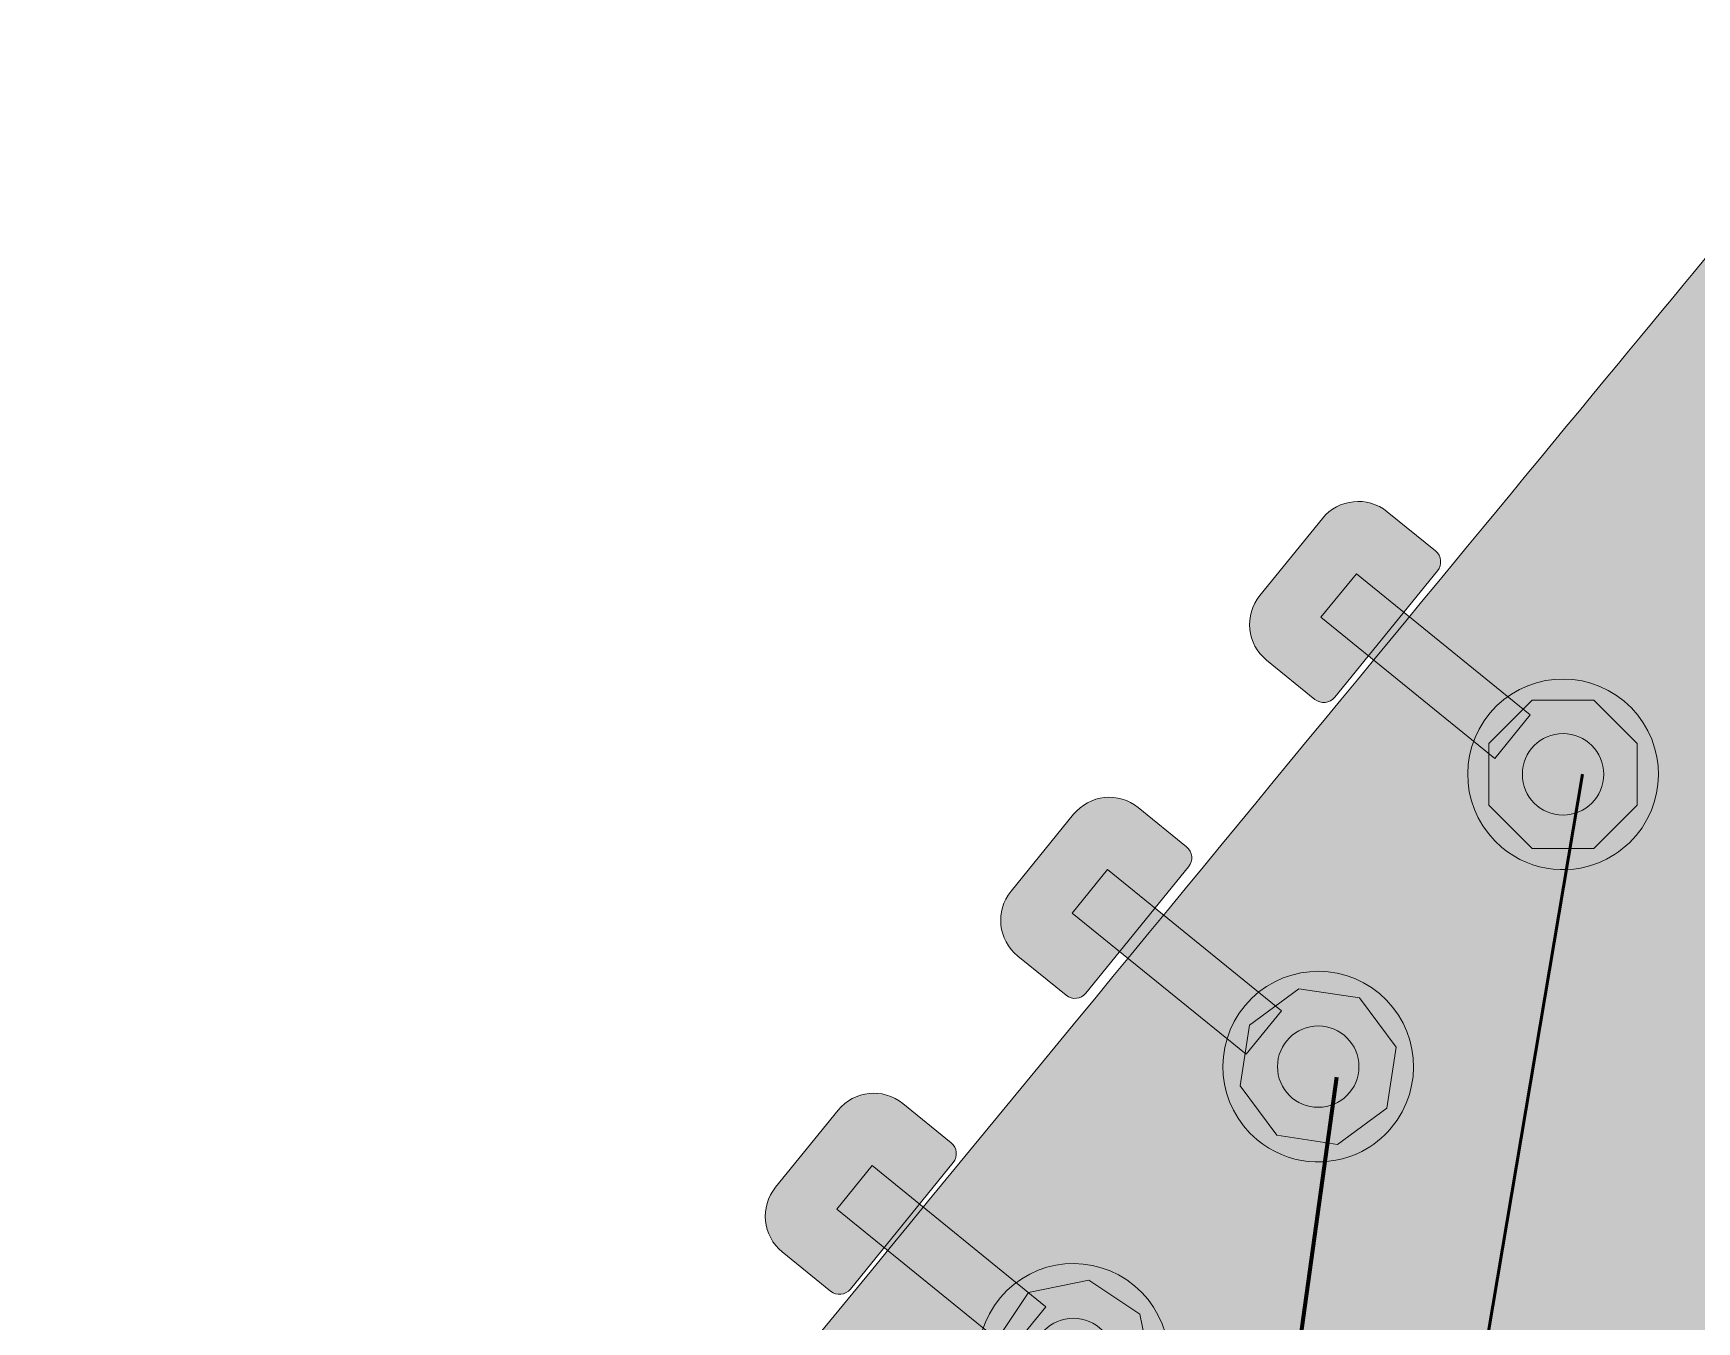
# Model space of a CAD drawing. Header units: millimetres. Extents: x -1358 to 1584, y -714 to 655.
# Drawn here: x 175.6 to 262.9, y 168.2 to 235.8 of the extents above; entities that cross this region are included whole.
import ezdxf

# ---------------------------------------------------------------- set-up
doc = ezdxf.new("R2010")
doc.units = ezdxf.units.MM
doc.header["$MEASUREMENT"] = 0
doc.layers.add('finished guitar', color=7, linetype='Continuous')

# ---------------------------------------------------------------- blocks, each defined once
blk = doc.blocks.new('block 270')
at = {"layer": 'finished guitar', "true_color": 0xffffff}
h = blk.add_hatch(color=7, dxfattribs=at)
h.dxf.hatch_style = 2
edge = h.paths.add_edge_path()
edge.add_spline(control_points=[(214.917, 171.9), (214.917, 171.9), (217.451, 169.843), (217.451, 169.843), (217.769, 169.585), (218.236, 169.633), (218.493, 169.951), (218.493, 169.951), (223.881, 176.586), (223.881, 176.586), (224.139, 176.904), (224.09, 177.37), (223.773, 177.628), (223.773, 177.628), (221.238, 179.686), (221.238, 179.686), (220.204, 180.526), (218.684, 180.368), (217.844, 179.334), (217.844, 179.334), (214.565, 175.295), (214.565, 175.295), (213.725, 174.26), (213.882, 172.74), (214.917, 171.9)], knot_values=[0, 0, 0, 0, 1, 1, 1, 2, 2, 2, 3, 3, 3, 4, 4, 4, 5, 5, 5, 6, 6, 6, 7, 7, 7, 8, 8, 8, 8], degree=3, periodic=1)
h = blk.add_hatch(color=7, dxfattribs=at)
h.dxf.hatch_style = 2
h.paths.add_polyline_path([(217.769, 174.149), (226.89, 166.743), (228.744, 169.027), (219.623, 176.433)])
at = {"layer": 'finished guitar', "lineweight": 0}
blk.add_lwpolyline([(217.769, 174.149), (226.89, 166.743), (228.744, 169.027), (219.623, 176.433), (217.769, 174.149)], dxfattribs=at)
blk.add_open_spline([(214.917, 171.9), (214.917, 171.9), (217.451, 169.843), (217.451, 169.843), (217.769, 169.585), (218.236, 169.633), (218.493, 169.951), (218.493, 169.951), (223.881, 176.586), (223.881, 176.586), (224.139, 176.904), (224.09, 177.37), (223.773, 177.628), (223.773, 177.628), (221.238, 179.686), (221.238, 179.686), (220.204, 180.526), (218.684, 180.368), (217.844, 179.334), (217.844, 179.334), (214.565, 175.295), (214.565, 175.295), (213.725, 174.26), (213.882, 172.74), (214.917, 171.9)], degree=3, knots=[0, 0, 0, 0, 1, 1, 1, 2, 2, 2, 3, 3, 3, 4, 4, 4, 5, 5, 5, 6, 6, 6, 7, 7, 7, 8, 8, 8, 8], dxfattribs=at)
blk = doc.blocks.new('block 271')
at = {"layer": 'finished guitar', "true_color": 0xffffff}
h = blk.add_hatch(color=7, dxfattribs=at)
h.dxf.hatch_style = 2
edge = h.paths.add_edge_path()
edge.add_spline(control_points=[(227.264, 187.423), (227.264, 187.423), (229.798, 185.365), (229.798, 185.365), (230.116, 185.107), (230.583, 185.155), (230.841, 185.473), (230.841, 185.473), (236.228, 192.108), (236.228, 192.108), (236.486, 192.426), (236.438, 192.893), (236.12, 193.15), (236.12, 193.15), (233.586, 195.208), (233.586, 195.208), (232.551, 196.048), (231.031, 195.89), (230.191, 194.856), (230.191, 194.856), (226.912, 190.817), (226.912, 190.817), (226.072, 189.782), (226.23, 188.263), (227.264, 187.423)], knot_values=[0, 0, 0, 0, 1, 1, 1, 2, 2, 2, 3, 3, 3, 4, 4, 4, 5, 5, 5, 6, 6, 6, 7, 7, 7, 8, 8, 8, 8], degree=3, periodic=1)
h = blk.add_hatch(color=7, dxfattribs=at)
h.dxf.hatch_style = 2
h.paths.add_polyline_path([(230.116, 189.672), (239.237, 182.266), (241.091, 184.549), (231.97, 191.955)])
at = {"layer": 'finished guitar', "lineweight": 0}
blk.add_lwpolyline([(230.116, 189.672), (239.237, 182.266), (241.091, 184.549), (231.97, 191.955), (230.116, 189.672)], dxfattribs=at)
blk.add_open_spline([(227.264, 187.423), (227.264, 187.423), (229.798, 185.365), (229.798, 185.365), (230.116, 185.107), (230.583, 185.155), (230.841, 185.473), (230.841, 185.473), (236.228, 192.108), (236.228, 192.108), (236.486, 192.426), (236.438, 192.893), (236.12, 193.15), (236.12, 193.15), (233.586, 195.208), (233.586, 195.208), (232.551, 196.048), (231.031, 195.89), (230.191, 194.856), (230.191, 194.856), (226.912, 190.817), (226.912, 190.817), (226.072, 189.782), (226.23, 188.263), (227.264, 187.423)], degree=3, knots=[0, 0, 0, 0, 1, 1, 1, 2, 2, 2, 3, 3, 3, 4, 4, 4, 5, 5, 5, 6, 6, 6, 7, 7, 7, 8, 8, 8, 8], dxfattribs=at)
blk = doc.blocks.new('block 272')
at = {"layer": 'finished guitar', "true_color": 0xffffff}
h = blk.add_hatch(color=7, dxfattribs=at)
h.dxf.hatch_style = 2
edge = h.paths.add_edge_path()
edge.add_spline(control_points=[(240.317, 202.945), (240.317, 202.945), (242.851, 200.887), (242.851, 200.887), (243.169, 200.629), (243.636, 200.678), (243.893, 200.995), (243.893, 200.995), (249.281, 207.63), (249.281, 207.63), (249.539, 207.948), (249.49, 208.415), (249.173, 208.673), (249.173, 208.673), (246.638, 210.73), (246.638, 210.73), (245.604, 211.57), (244.084, 211.413), (243.244, 210.378), (243.244, 210.378), (239.965, 206.339), (239.965, 206.339), (239.125, 205.305), (239.282, 203.785), (240.317, 202.945)], knot_values=[0, 0, 0, 0, 1, 1, 1, 2, 2, 2, 3, 3, 3, 4, 4, 4, 5, 5, 5, 6, 6, 6, 7, 7, 7, 8, 8, 8, 8], degree=3, periodic=1)
h = blk.add_hatch(color=7, dxfattribs=at)
h.dxf.hatch_style = 2
h.paths.add_polyline_path([(243.169, 205.194), (252.29, 197.788), (254.144, 200.072), (245.023, 207.478)])
at = {"layer": 'finished guitar', "lineweight": 0}
blk.add_lwpolyline([(243.169, 205.194), (252.29, 197.788), (254.144, 200.072), (245.023, 207.478), (243.169, 205.194)], dxfattribs=at)
blk.add_open_spline([(240.317, 202.945), (240.317, 202.945), (242.851, 200.887), (242.851, 200.887), (243.169, 200.629), (243.636, 200.678), (243.893, 200.995), (243.893, 200.995), (249.281, 207.63), (249.281, 207.63), (249.539, 207.948), (249.49, 208.415), (249.173, 208.673), (249.173, 208.673), (246.638, 210.73), (246.638, 210.73), (245.604, 211.57), (244.084, 211.413), (243.244, 210.378), (243.244, 210.378), (239.965, 206.339), (239.965, 206.339), (239.125, 205.305), (239.282, 203.785), (240.317, 202.945)], degree=3, knots=[0, 0, 0, 0, 1, 1, 1, 2, 2, 2, 3, 3, 3, 4, 4, 4, 5, 5, 5, 6, 6, 6, 7, 7, 7, 8, 8, 8, 8], dxfattribs=at)
blk = doc.blocks.new('block 273')
at = {"layer": 'finished guitar', "true_color": 0x031ca6}
h = blk.add_hatch(color=164, dxfattribs=at)
edge = h.paths.add_edge_path()
edge.add_spline(control_points=[(252.654, 193.121), (252.654, 193.121), (252.654, 193.121), (252.654, 193.121), (250.537, 194.894), (250.258, 198.048), (252.031, 200.165), (252.031, 200.165), (252.031, 200.165), (252.031, 200.165), (253.804, 202.282), (256.957, 202.561), (259.074, 200.788), (259.074, 200.788), (259.074, 200.788), (259.074, 200.788), (261.191, 199.015), (261.47, 195.861), (259.697, 193.744), (259.697, 193.744), (259.697, 193.744), (259.697, 193.744), (259.254, 193.215), (258.725, 192.801), (258.147, 192.504), (256.413, 191.616), (254.242, 191.791), (252.654, 193.121)], knot_values=[0, 0, 0, 0, 1, 1, 1, 2, 2, 2, 3, 3, 3, 4, 4, 4, 5, 5, 5, 6, 6, 6, 7, 7, 7, 8, 8, 8, 9, 9, 9, 9], degree=3, periodic=1)
h = blk.add_hatch(color=164, dxfattribs=at)
edge = h.paths.add_edge_path()
edge.add_spline(control_points=[(239.813, 177.788), (239.813, 177.788), (239.813, 177.788), (239.813, 177.788), (237.696, 179.561), (237.417, 182.714), (239.19, 184.831), (239.19, 184.831), (239.19, 184.831), (239.19, 184.831), (240.963, 186.949), (244.116, 187.227), (246.233, 185.455), (246.233, 185.455), (246.233, 185.455), (246.233, 185.455), (248.351, 183.682), (248.63, 180.528), (246.857, 178.411), (246.857, 178.411), (246.857, 178.411), (246.857, 178.411), (246.413, 177.882), (245.884, 177.467), (245.306, 177.171), (243.572, 176.283), (241.401, 176.458), (239.813, 177.788)], knot_values=[0, 0, 0, 0, 1, 1, 1, 2, 2, 2, 3, 3, 3, 4, 4, 4, 5, 5, 5, 6, 6, 6, 7, 7, 7, 8, 8, 8, 9, 9, 9, 9], degree=3, periodic=1)
h = blk.add_hatch(color=164, dxfattribs=at)
edge = h.paths.add_edge_path()
edge.add_spline(control_points=[(226.972, 162.455), (226.972, 162.455), (226.972, 162.455), (226.972, 162.455), (224.855, 164.227), (224.576, 167.381), (226.349, 169.498), (226.349, 169.498), (226.349, 169.498), (226.349, 169.498), (228.122, 171.615), (231.275, 171.894), (233.393, 170.121), (233.393, 170.121), (233.393, 170.121), (233.393, 170.121), (235.51, 168.348), (235.789, 165.195), (234.016, 163.078), (234.016, 163.078), (234.016, 163.078), (234.016, 163.078), (233.572, 162.548), (233.043, 162.134), (232.465, 161.838), (230.731, 160.949), (228.56, 161.125), (226.972, 162.455)], knot_values=[0, 0, 0, 0, 1, 1, 1, 2, 2, 2, 3, 3, 3, 4, 4, 4, 5, 5, 5, 6, 6, 6, 7, 7, 7, 8, 8, 8, 9, 9, 9, 9], degree=3, periodic=1)
at = {"layer": 'finished guitar', "lineweight": 0}
for points in [[(252.654, 193.121), (252.654, 193.121), (252.654, 193.121), (252.654, 193.121), (250.537, 194.894), (250.258, 198.048), (252.031, 200.165), (252.031, 200.165), (252.031, 200.165), (252.031, 200.165), (253.804, 202.282), (256.957, 202.561), (259.074, 200.788), (259.074, 200.788), (259.074, 200.788), (259.074, 200.788), (261.191, 199.015), (261.47, 195.861), (259.697, 193.744), (259.697, 193.744), (259.697, 193.744), (259.697, 193.744), (259.254, 193.215), (258.725, 192.801), (258.147, 192.504), (256.413, 191.616), (254.242, 191.791), (252.654, 193.121)], [(239.813, 177.788), (239.813, 177.788), (239.813, 177.788), (239.813, 177.788), (237.696, 179.561), (237.417, 182.714), (239.19, 184.831), (239.19, 184.831), (239.19, 184.831), (239.19, 184.831), (240.963, 186.949), (244.116, 187.227), (246.233, 185.455), (246.233, 185.455), (246.233, 185.455), (246.233, 185.455), (248.351, 183.682), (248.63, 180.528), (246.857, 178.411), (246.857, 178.411), (246.857, 178.411), (246.857, 178.411), (246.413, 177.882), (245.884, 177.467), (245.306, 177.171), (243.572, 176.283), (241.401, 176.458), (239.813, 177.788)], [(226.972, 162.455), (226.972, 162.455), (226.972, 162.455), (226.972, 162.455), (224.855, 164.227), (224.576, 167.381), (226.349, 169.498), (226.349, 169.498), (226.349, 169.498), (226.349, 169.498), (228.122, 171.615), (231.275, 171.894), (233.393, 170.121), (233.393, 170.121), (233.393, 170.121), (233.393, 170.121), (235.51, 168.348), (235.789, 165.195), (234.016, 163.078), (234.016, 163.078), (234.016, 163.078), (234.016, 163.078), (233.572, 162.548), (233.043, 162.134), (232.465, 161.838), (230.731, 160.949), (228.56, 161.125), (226.972, 162.455)]]:
    blk.add_open_spline(points, degree=3, knots=[0, 0, 0, 0, 1, 1, 1, 2, 2, 2, 3, 3, 3, 4, 4, 4, 5, 5, 5, 6, 6, 6, 7, 7, 7, 8, 8, 8, 9, 9, 9, 9], dxfattribs=at)
blk = doc.blocks.new('block 274')
at = {"layer": 'finished guitar', "true_color": 0x06182d}
for points in [[(254.253, 193.065), (251.975, 195.343), (251.975, 198.566), (254.253, 200.844), (257.475, 200.844), (259.754, 198.566), (259.754, 195.343), (257.475, 193.065)], [(238.937, 180.609), (239.418, 183.795), (242.011, 185.708), (245.197, 185.226), (247.11, 182.633), (246.629, 179.447), (244.035, 177.535), (240.849, 178.016)], [(229.379, 162.155), (226.692, 163.934), (226.05, 167.091), (227.828, 169.778), (230.986, 170.42), (233.672, 168.642), (234.315, 165.485), (232.537, 162.798)]]:
    blk.add_hatch(color=168, dxfattribs=at).paths.add_polyline_path(points)
at = {"layer": 'finished guitar', "lineweight": 0}
for points in [[(254.253, 193.065), (251.975, 195.343), (251.975, 198.566), (254.253, 200.844), (257.475, 200.844), (259.754, 198.566), (259.754, 195.343), (257.475, 193.065), (254.253, 193.065)], [(238.937, 180.609), (239.418, 183.795), (242.011, 185.708), (245.197, 185.226), (247.11, 182.633), (246.629, 179.447), (244.035, 177.535), (240.849, 178.016), (238.937, 180.609)], [(229.379, 162.155), (226.692, 163.934), (226.05, 167.091), (227.828, 169.778), (230.986, 170.42), (233.672, 168.642), (234.315, 165.485), (232.537, 162.798), (229.379, 162.155)]]:
    blk.add_lwpolyline(points, dxfattribs=at)
blk = doc.blocks.new('block 266')
at = {"layer": 'finished guitar'}
for name in ['block 272', 'block 273', 'block 274', 'block 271', 'block 270']:
    blk.add_blockref(name, (0, 0), dxfattribs=at)
blk = doc.blocks.new('block 248')
at = {"layer": 'finished guitar', "true_color": 0xffffff}
h = blk.add_hatch(color=7, dxfattribs=at)
edge = h.paths.add_edge_path()
edge.add_spline(control_points=[(198.225, 85.377), (189.653, 95.911), (182.987, 102.497), (177.218, 111.226), (175.633, 113.624), (175.736, 116.759), (177.502, 119.027), (194.386, 140.718), (268.576, 230.374), (268.576, 230.374), (278.092, 235.831), (290.345, 235.831), (299.906, 230.374), (316.109, 219.937), (306.145, 211.254), (303.048, 205.359), (299.906, 199.503), (242.004, 103.266), (240.388, 97.013), (240.344, 90.281), (240.126, 77.044), (240.126, 77.044), (240.126, 77.044), (198.126, 77.044), (198.126, 77.044)], knot_values=[0, 0, 0, 0, 0.352778, 0.352778, 0.352778, 0.705556, 0.705556, 0.705556, 1.058333, 1.058333, 1.058333, 1.411111, 1.411111, 1.411111, 1.763889, 1.763889, 1.763889, 2.116667, 2.116667, 2.116667, 2.469444, 2.469444, 2.469444, 2.822222, 2.822222, 2.822222, 2.822222], degree=3, periodic=0)
edge.add_line((198.126, 77.044), (198.225, 85.377))
at = {"layer": 'finished guitar', "lineweight": 0}
blk.add_open_spline([(198.225, 85.377), (189.653, 95.911), (182.987, 102.497), (177.218, 111.226), (175.633, 113.624), (175.736, 116.759), (177.502, 119.027), (194.386, 140.718), (268.576, 230.374), (268.576, 230.374), (278.092, 235.831), (290.345, 235.831), (299.906, 230.374), (316.109, 219.937), (306.145, 211.254), (303.048, 205.359), (299.906, 199.503), (242.004, 103.266), (240.388, 97.013), (240.344, 90.281), (240.126, 77.044), (240.126, 77.044), (240.126, 77.044), (198.126, 77.044), (198.126, 77.044)], degree=3, knots=[0, 0, 0, 0, 1, 1, 1, 2, 2, 2, 3, 3, 3, 4, 4, 4, 5, 5, 5, 6, 6, 6, 7, 7, 7, 8, 8, 8, 8], dxfattribs=at)
at = {"layer": 'finished guitar'}
blk.add_blockref('block 266', (0, 0), dxfattribs=at)
blk = doc.blocks.new('block 320')
at = {"layer": 'finished guitar', "color": 250, "lineweight": 53, "true_color": 0x333333}
blk.add_lwpolyline([(245.847, -582.532), (236.626, 77.044), (256.892, 196.955)], dxfattribs=at)
at = {"layer": 'finished guitar', "color": 250, "lineweight": 70, "true_color": 0x333333}
blk.add_lwpolyline([(235.092, -583.529), (229.626, 77.044), (243.995, 181.07)], dxfattribs=at)
blk = doc.blocks.new('block 321')
at = {"layer": 'finished guitar', "true_color": 0xffffff}
h = blk.add_hatch(color=7, dxfattribs=at)
edge = h.paths.add_edge_path()
edge.add_spline(control_points=[(257.999, 196.955), (257.999, 195.775), (257.043, 194.82), (255.864, 194.82), (254.685, 194.82), (253.729, 195.775), (253.729, 196.955), (253.729, 198.134), (254.685, 199.089), (255.864, 199.089), (257.043, 199.089), (257.999, 198.134), (257.999, 196.955)], knot_values=[0, 0, 0, 0, 1, 1, 1, 2, 2, 2, 3, 3, 3, 4, 4, 4, 4], degree=3, periodic=1)
h = blk.add_hatch(color=7, dxfattribs=at)
edge = h.paths.add_edge_path()
edge.add_spline(control_points=[(245.158, 181.621), (245.158, 180.442), (244.202, 179.486), (243.023, 179.486), (241.844, 179.486), (240.888, 180.442), (240.888, 181.621), (240.888, 182.8), (241.844, 183.756), (243.023, 183.756), (244.202, 183.756), (245.158, 182.8), (245.158, 181.621)], knot_values=[0, 0, 0, 0, 1, 1, 1, 2, 2, 2, 3, 3, 3, 4, 4, 4, 4], degree=3, periodic=1)
h = blk.add_hatch(color=7, dxfattribs=at)
edge = h.paths.add_edge_path()
edge.add_spline(control_points=[(232.317, 166.288), (232.317, 165.109), (231.361, 164.153), (230.182, 164.153), (229.003, 164.153), (228.047, 165.109), (228.047, 166.288), (228.047, 167.467), (229.003, 168.423), (230.182, 168.423), (231.361, 168.423), (232.317, 167.467), (232.317, 166.288)], knot_values=[0, 0, 0, 0, 1, 1, 1, 2, 2, 2, 3, 3, 3, 4, 4, 4, 4], degree=3, periodic=1)
at = {"layer": 'finished guitar', "lineweight": 0}
for points in [[(257.999, 196.955), (257.999, 195.775), (257.043, 194.82), (255.864, 194.82), (254.685, 194.82), (253.729, 195.775), (253.729, 196.955), (253.729, 198.134), (254.685, 199.089), (255.864, 199.089), (257.043, 199.089), (257.999, 198.134), (257.999, 196.955)], [(245.158, 181.621), (245.158, 180.442), (244.202, 179.486), (243.023, 179.486), (241.844, 179.486), (240.888, 180.442), (240.888, 181.621), (240.888, 182.8), (241.844, 183.756), (243.023, 183.756), (244.202, 183.756), (245.158, 182.8), (245.158, 181.621)], [(232.317, 166.288), (232.317, 165.109), (231.361, 164.153), (230.182, 164.153), (229.003, 164.153), (228.047, 165.109), (228.047, 166.288), (228.047, 167.467), (229.003, 168.423), (230.182, 168.423), (231.361, 168.423), (232.317, 167.467), (232.317, 166.288)]]:
    blk.add_open_spline(points, degree=3, knots=[0, 0, 0, 0, 1, 1, 1, 2, 2, 2, 3, 3, 3, 4, 4, 4, 4], dxfattribs=at)
blk = doc.blocks.new('block 319')
at = {"layer": 'finished guitar'}
for name in ['block 321', 'block 320']:
    blk.add_blockref(name, (0, 0), dxfattribs=at)
blk = doc.blocks.new('block 242')
at = {"layer": 'finished guitar'}
for name in ['block 248', 'block 319']:
    blk.add_blockref(name, (0, 0), dxfattribs=at)

msp = doc.modelspace()

# ---------------------------------------------------------------- block references
at = {"layer": 'finished guitar'}
msp.add_blockref('block 242', (0, 0), dxfattribs=at)

doc.saveas('drawing.dxf')
